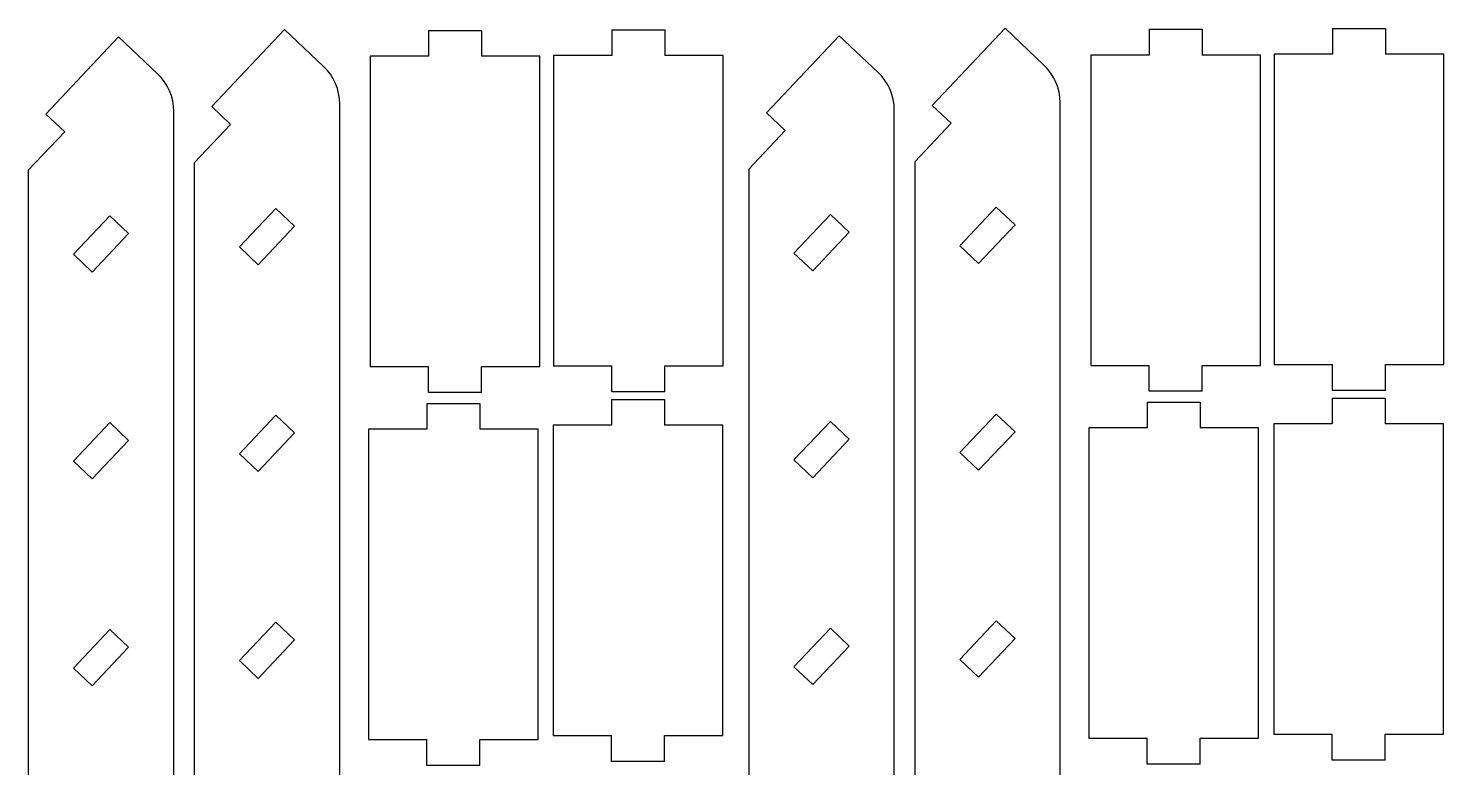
# Model space of a CAD drawing. Header units: millimetres. Extents: x -3928 to -434, y -548 to 1409.
# Drawn here: x -1946.8 to -1673, y -274.5 to -131.5 of the extents above; entities that cross this region are included whole.
import ezdxf

# ---------------------------------------------------------------- set-up
doc = ezdxf.new("R2010")
doc.units = ezdxf.units.MM
doc.header["$MEASUREMENT"] = 0
doc.layers.add('layer 1', color=7, linetype='Continuous')

msp = doc.modelspace()

# ---------------------------------------------------------------- linework, layer by layer
at = {"layer": 'layer 1', "color": 1, "lineweight": 25}
for points in [[(-1943.3593, -148.1153), (-1943.3593, -148.1153), (-1929.2859, -133.2091), (-1929.2859, -133.2091)], [(-1929.2859, -133.2091), (-1929.2859, -133.2091), (-1921.7484, -140.3253), (-1921.7484, -140.3253)], [(-1911.2731, -146.6881), (-1911.2731, -146.6881), (-1897.1997, -131.7822), (-1897.1997, -131.7822)], [(-1897.1997, -131.7822), (-1897.1997, -131.7822), (-1889.6622, -138.8985), (-1889.6622, -138.8985)], [(-1869.3328, -131.955), (-1869.3328, -131.955), (-1859.0828, -131.955), (-1859.0828, -131.955)], [(-1869.3328, -131.955), (-1869.3328, -131.955), (-1869.3328, -136.955), (-1869.3328, -136.955)], [(-1859.0828, -131.955), (-1859.0828, -131.955), (-1859.0828, -136.955), (-1859.0828, -136.955)], [(-1833.8774, -131.8114), (-1833.8774, -131.8114), (-1823.6275, -131.8114), (-1823.6275, -131.8114)], [(-1833.8774, -131.8114), (-1833.8774, -131.8114), (-1833.8774, -136.8113), (-1833.8774, -136.8113)], [(-1823.6275, -131.8114), (-1823.6275, -131.8114), (-1823.6275, -136.8113), (-1823.6275, -136.8113)], [(-1804.0081, -147.8772), (-1804.0081, -147.8772), (-1789.9348, -132.9713), (-1789.9348, -132.9713)], [(-1789.9348, -132.9713), (-1789.9348, -132.9713), (-1782.3973, -140.0876), (-1782.3973, -140.0876)], [(-1771.9219, -146.4508), (-1771.9219, -146.4508), (-1757.8486, -131.5445), (-1757.8486, -131.5445)], [(-1757.8486, -131.5445), (-1757.8486, -131.5445), (-1750.3111, -138.6607), (-1750.3111, -138.6607)], [(-1729.9817, -131.7173), (-1729.9817, -131.7173), (-1719.7317, -131.7173), (-1719.7317, -131.7173)], [(-1729.9817, -131.7173), (-1729.9817, -131.7173), (-1729.9817, -136.7172), (-1729.9817, -136.7172)], [(-1719.7317, -131.7173), (-1719.7317, -131.7173), (-1719.7317, -136.7172), (-1719.7317, -136.7172)], [(-1694.5263, -131.5737), (-1694.5263, -131.5737), (-1684.2764, -131.5737), (-1684.2764, -131.5737)], [(-1694.5263, -131.5737), (-1694.5263, -131.5737), (-1694.5263, -136.5736), (-1694.5263, -136.5736)], [(-1684.2764, -131.5737), (-1684.2764, -131.5737), (-1684.2764, -136.5736), (-1684.2764, -136.5736)], [(-1845.1526, -136.8113), (-1845.1526, -136.8113), (-1845.1526, -196.8114), (-1845.1526, -196.8114)], [(-1833.8774, -136.8113), (-1833.8774, -136.8113), (-1845.1526, -136.8113), (-1845.1526, -136.8113)], [(-1812.3523, -136.8113), (-1812.3523, -136.8113), (-1823.6275, -136.8113), (-1823.6275, -136.8113)], [(-1812.3523, -196.8114), (-1812.3523, -196.8114), (-1812.3523, -136.8113), (-1812.3523, -136.8113)], [(-1741.2568, -136.7172), (-1741.2568, -136.7172), (-1741.2568, -196.7173), (-1741.2568, -196.7173)], [(-1729.9817, -136.7172), (-1729.9817, -136.7172), (-1741.2568, -136.7172), (-1741.2568, -136.7172)], [(-1708.4566, -136.7172), (-1708.4566, -136.7172), (-1719.7317, -136.7172), (-1719.7317, -136.7172)], [(-1708.4566, -196.7173), (-1708.4566, -196.7173), (-1708.4566, -136.7172), (-1708.4566, -136.7172)], [(-1705.8015, -136.5736), (-1705.8015, -136.5736), (-1705.8015, -196.5737), (-1705.8015, -196.5737)], [(-1694.5263, -136.5736), (-1694.5263, -136.5736), (-1705.8015, -136.5736), (-1705.8015, -136.5736)], [(-1673.0012, -136.5736), (-1673.0012, -136.5736), (-1684.2764, -136.5736), (-1684.2764, -136.5736)], [(-1673.0012, -196.5737), (-1673.0012, -196.5737), (-1673.0012, -136.5736), (-1673.0012, -136.5736)], [(-1880.6079, -136.955), (-1880.6079, -136.955), (-1880.6079, -196.9551), (-1880.6079, -196.9551)], [(-1869.3328, -136.955), (-1869.3328, -136.955), (-1880.6079, -136.955), (-1880.6079, -136.955)], [(-1847.8077, -136.955), (-1847.8077, -136.955), (-1859.0828, -136.955), (-1859.0828, -136.955)], [(-1847.8077, -196.9551), (-1847.8077, -196.9551), (-1847.8077, -136.955), (-1847.8077, -136.955)], [(-1918.6133, -420.519), (-1918.6133, -420.519), (-1918.6133, -147.5968), (-1918.6133, -147.5968)], [(-1911.2731, -146.6881), (-1911.2731, -146.6881), (-1907.6373, -150.1207), (-1907.6373, -150.1207)], [(-1886.5275, -419.0922), (-1886.5275, -419.0922), (-1886.5275, -146.1699), (-1886.5275, -146.1699)], [(-1779.2622, -420.2813), (-1779.2622, -420.2813), (-1779.2622, -147.359), (-1779.2622, -147.359)], [(-1771.9219, -146.4508), (-1771.9219, -146.4508), (-1768.2862, -149.8833), (-1768.2862, -149.8833)], [(-1747.1763, -418.8545), (-1747.1763, -418.8545), (-1747.1763, -145.9322), (-1747.1763, -145.9322)], [(-1943.3593, -148.1153), (-1943.3593, -148.1153), (-1939.7235, -151.5475), (-1939.7235, -151.5475)], [(-1907.6373, -150.1207), (-1907.6373, -150.1207), (-1914.6742, -157.5738), (-1914.6742, -157.5738)], [(-1804.0081, -147.8772), (-1804.0081, -147.8772), (-1800.3724, -151.3101), (-1800.3724, -151.3101)], [(-1768.2862, -149.8833), (-1768.2862, -149.8833), (-1775.3231, -157.3361), (-1775.3231, -157.3361)], [(-1939.7235, -151.5475), (-1939.7235, -151.5475), (-1946.7604, -159.0006), (-1946.7604, -159.0006)], [(-1800.3724, -151.3101), (-1800.3724, -151.3101), (-1807.4093, -158.7629), (-1807.4093, -158.7629)], [(-1914.6742, -157.5738), (-1914.6742, -157.5738), (-1914.6742, -430.4961), (-1914.6742, -430.4961)], [(-1807.4093, -158.7629), (-1807.4093, -158.7629), (-1807.4093, -431.6852), (-1807.4093, -431.6852)], [(-1775.3231, -157.3361), (-1775.3231, -157.3361), (-1775.3231, -430.2584), (-1775.3231, -430.2584)], [(-1946.7604, -159.0006), (-1946.7604, -159.0006), (-1946.7604, -431.9229), (-1946.7604, -431.9229)], [(-1898.9001, -166.358), (-1898.9001, -166.358), (-1905.9369, -173.8111), (-1905.9369, -173.8111)], [(-1895.2644, -169.7905), (-1895.2644, -169.7905), (-1898.9001, -166.358), (-1898.9001, -166.358)], [(-1759.5489, -166.1202), (-1759.5489, -166.1202), (-1766.5858, -173.5734), (-1766.5858, -173.5734)], [(-1755.9132, -169.5528), (-1755.9132, -169.5528), (-1759.5489, -166.1202), (-1759.5489, -166.1202)], [(-1930.9863, -167.7848), (-1930.9863, -167.7848), (-1938.0231, -175.238), (-1938.0231, -175.238)], [(-1927.3506, -171.2173), (-1927.3506, -171.2173), (-1930.9863, -167.7848), (-1930.9863, -167.7848)], [(-1791.6351, -167.5471), (-1791.6351, -167.5471), (-1798.672, -175.0002), (-1798.672, -175.0002)], [(-1787.9994, -170.9796), (-1787.9994, -170.9796), (-1791.6351, -167.5471), (-1791.6351, -167.5471)], [(-1762.9501, -177.0059), (-1762.9501, -177.0059), (-1755.9132, -169.5528), (-1755.9132, -169.5528)], [(-1934.3874, -178.6705), (-1934.3874, -178.6705), (-1927.3506, -171.2173), (-1927.3506, -171.2173)], [(-1902.3012, -177.2436), (-1902.3012, -177.2436), (-1895.2644, -169.7905), (-1895.2644, -169.7905)], [(-1795.0363, -178.4327), (-1795.0363, -178.4327), (-1787.9994, -170.9796), (-1787.9994, -170.9796)], [(-1905.9369, -173.8111), (-1905.9369, -173.8111), (-1902.3012, -177.2436), (-1902.3012, -177.2436)], [(-1798.672, -175.0002), (-1798.672, -175.0002), (-1795.0363, -178.4327), (-1795.0363, -178.4327)], [(-1766.5858, -173.5734), (-1766.5858, -173.5734), (-1762.9501, -177.0059), (-1762.9501, -177.0059)], [(-1938.0231, -175.238), (-1938.0231, -175.238), (-1934.3874, -178.6705), (-1934.3874, -178.6705)], [(-1880.6079, -196.9551), (-1880.6079, -196.9551), (-1869.3328, -196.9551), (-1869.3328, -196.9551)], [(-1869.3328, -201.955), (-1869.3328, -201.955), (-1869.3328, -196.9551), (-1869.3328, -196.9551)], [(-1859.0828, -201.955), (-1859.0828, -201.955), (-1859.0828, -196.9551), (-1859.0828, -196.9551)], [(-1859.0828, -196.9551), (-1859.0828, -196.9551), (-1847.8077, -196.9551), (-1847.8077, -196.9551)], [(-1845.1526, -196.8114), (-1845.1526, -196.8114), (-1833.8774, -196.8114), (-1833.8774, -196.8114)], [(-1833.8774, -201.8114), (-1833.8774, -201.8114), (-1833.8774, -196.8114), (-1833.8774, -196.8114)], [(-1823.6275, -201.8114), (-1823.6275, -201.8114), (-1823.6275, -196.8114), (-1823.6275, -196.8114)], [(-1823.6275, -196.8114), (-1823.6275, -196.8114), (-1812.3523, -196.8114), (-1812.3523, -196.8114)], [(-1741.2568, -196.7173), (-1741.2568, -196.7173), (-1729.9817, -196.7173), (-1729.9817, -196.7173)], [(-1729.9817, -201.7172), (-1729.9817, -201.7172), (-1729.9817, -196.7173), (-1729.9817, -196.7173)], [(-1719.7317, -201.7172), (-1719.7317, -201.7172), (-1719.7317, -196.7173), (-1719.7317, -196.7173)], [(-1719.7317, -196.7173), (-1719.7317, -196.7173), (-1708.4566, -196.7173), (-1708.4566, -196.7173)], [(-1705.8015, -196.5737), (-1705.8015, -196.5737), (-1694.5263, -196.5737), (-1694.5263, -196.5737)], [(-1694.5263, -201.5736), (-1694.5263, -201.5736), (-1694.5263, -196.5737), (-1694.5263, -196.5737)], [(-1684.2764, -201.5736), (-1684.2764, -201.5736), (-1684.2764, -196.5737), (-1684.2764, -196.5737)], [(-1684.2764, -196.5737), (-1684.2764, -196.5737), (-1673.0012, -196.5737), (-1673.0012, -196.5737)], [(-1859.0828, -201.955), (-1859.0828, -201.955), (-1869.3328, -201.955), (-1869.3328, -201.955)], [(-1823.6275, -201.8114), (-1823.6275, -201.8114), (-1833.8774, -201.8114), (-1833.8774, -201.8114)], [(-1719.7317, -201.7172), (-1719.7317, -201.7172), (-1729.9817, -201.7172), (-1729.9817, -201.7172)], [(-1684.2764, -201.5736), (-1684.2764, -201.5736), (-1694.5263, -201.5736), (-1694.5263, -201.5736)], [(-1869.6856, -204.0558), (-1869.6856, -204.0558), (-1859.4357, -204.0558), (-1859.4357, -204.0558)], [(-1869.6856, -204.0558), (-1869.6856, -204.0558), (-1869.6856, -209.0557), (-1869.6856, -209.0557)], [(-1859.4357, -204.0558), (-1859.4357, -204.0558), (-1859.4357, -209.0557), (-1859.4357, -209.0557)], [(-1833.9451, -203.2882), (-1833.9451, -203.2882), (-1823.6951, -203.2882), (-1823.6951, -203.2882)], [(-1833.9451, -203.2882), (-1833.9451, -203.2882), (-1833.9451, -208.2881), (-1833.9451, -208.2881)], [(-1823.6951, -203.2882), (-1823.6951, -203.2882), (-1823.6951, -208.2881), (-1823.6951, -208.2881)], [(-1730.3345, -203.8181), (-1730.3345, -203.8181), (-1720.0845, -203.8181), (-1720.0845, -203.8181)], [(-1730.3345, -203.8181), (-1730.3345, -203.8181), (-1730.3345, -208.818), (-1730.3345, -208.818)], [(-1720.0845, -203.8181), (-1720.0845, -203.8181), (-1720.0845, -208.818), (-1720.0845, -208.818)], [(-1694.594, -203.0505), (-1694.594, -203.0505), (-1684.344, -203.0505), (-1684.344, -203.0505)], [(-1694.594, -203.0505), (-1694.594, -203.0505), (-1694.594, -208.0504), (-1694.594, -208.0504)], [(-1684.344, -203.0505), (-1684.344, -203.0505), (-1684.344, -208.0504), (-1684.344, -208.0504)], [(-1930.9863, -207.7849), (-1930.9863, -207.7849), (-1938.0231, -215.238), (-1938.0231, -215.238)], [(-1927.3506, -211.2174), (-1927.3506, -211.2174), (-1930.9863, -207.7849), (-1930.9863, -207.7849)], [(-1898.9001, -206.358), (-1898.9001, -206.358), (-1905.9369, -213.8112), (-1905.9369, -213.8112)], [(-1895.2644, -209.7906), (-1895.2644, -209.7906), (-1898.9001, -206.358), (-1898.9001, -206.358)], [(-1791.6351, -207.5471), (-1791.6351, -207.5471), (-1798.672, -215.0003), (-1798.672, -215.0003)], [(-1787.9994, -210.9797), (-1787.9994, -210.9797), (-1791.6351, -207.5471), (-1791.6351, -207.5471)], [(-1759.5489, -206.1203), (-1759.5489, -206.1203), (-1766.5858, -213.5734), (-1766.5858, -213.5734)], [(-1755.9132, -209.5528), (-1755.9132, -209.5528), (-1759.5489, -206.1203), (-1759.5489, -206.1203)], [(-1705.8691, -208.0504), (-1705.8691, -208.0504), (-1705.8691, -268.0505), (-1705.8691, -268.0505)], [(-1694.594, -208.0504), (-1694.594, -208.0504), (-1705.8691, -208.0504), (-1705.8691, -208.0504)], [(-1673.0689, -208.0504), (-1673.0689, -208.0504), (-1684.344, -208.0504), (-1684.344, -208.0504)], [(-1673.0689, -268.0505), (-1673.0689, -268.0505), (-1673.0689, -208.0504), (-1673.0689, -208.0504)], [(-1902.3012, -217.2437), (-1902.3012, -217.2437), (-1895.2644, -209.7906), (-1895.2644, -209.7906)], [(-1880.9608, -209.0557), (-1880.9608, -209.0557), (-1880.9608, -269.0558), (-1880.9608, -269.0558)], [(-1869.6856, -209.0557), (-1869.6856, -209.0557), (-1880.9608, -209.0557), (-1880.9608, -209.0557)], [(-1848.1606, -209.0557), (-1848.1606, -209.0557), (-1859.4357, -209.0557), (-1859.4357, -209.0557)], [(-1848.1606, -269.0558), (-1848.1606, -269.0558), (-1848.1606, -209.0557), (-1848.1606, -209.0557)], [(-1845.2202, -208.2881), (-1845.2202, -208.2881), (-1845.2202, -268.2882), (-1845.2202, -268.2882)], [(-1833.9451, -208.2881), (-1833.9451, -208.2881), (-1845.2202, -208.2881), (-1845.2202, -208.2881)], [(-1812.42, -208.2881), (-1812.42, -208.2881), (-1823.6951, -208.2881), (-1823.6951, -208.2881)], [(-1812.42, -268.2882), (-1812.42, -268.2882), (-1812.42, -208.2881), (-1812.42, -208.2881)], [(-1762.9501, -217.006), (-1762.9501, -217.006), (-1755.9132, -209.5528), (-1755.9132, -209.5528)], [(-1741.6096, -208.818), (-1741.6096, -208.818), (-1741.6096, -268.8181), (-1741.6096, -268.8181)], [(-1730.3345, -208.818), (-1730.3345, -208.818), (-1741.6096, -208.818), (-1741.6096, -208.818)], [(-1708.8094, -208.818), (-1708.8094, -208.818), (-1720.0845, -208.818), (-1720.0845, -208.818)], [(-1708.8094, -268.8181), (-1708.8094, -268.8181), (-1708.8094, -208.818), (-1708.8094, -208.818)], [(-1934.3874, -218.6705), (-1934.3874, -218.6705), (-1927.3506, -211.2174), (-1927.3506, -211.2174)], [(-1795.0363, -218.4328), (-1795.0363, -218.4328), (-1787.9994, -210.9797), (-1787.9994, -210.9797)], [(-1938.0231, -215.238), (-1938.0231, -215.238), (-1934.3874, -218.6705), (-1934.3874, -218.6705)], [(-1905.9369, -213.8112), (-1905.9369, -213.8112), (-1902.3012, -217.2437), (-1902.3012, -217.2437)], [(-1798.672, -215.0003), (-1798.672, -215.0003), (-1795.0363, -218.4328), (-1795.0363, -218.4328)], [(-1766.5858, -213.5734), (-1766.5858, -213.5734), (-1762.9501, -217.006), (-1762.9501, -217.006)], [(-1898.9001, -246.3581), (-1898.9001, -246.3581), (-1905.9369, -253.8112), (-1905.9369, -253.8112)], [(-1895.2644, -249.7906), (-1895.2644, -249.7906), (-1898.9001, -246.3581), (-1898.9001, -246.3581)], [(-1759.5489, -246.1204), (-1759.5489, -246.1204), (-1766.5858, -253.5735), (-1766.5858, -253.5735)], [(-1755.9132, -249.5529), (-1755.9132, -249.5529), (-1759.5489, -246.1204), (-1759.5489, -246.1204)], [(-1930.9863, -247.7849), (-1930.9863, -247.7849), (-1938.0231, -255.2381), (-1938.0231, -255.2381)], [(-1927.3506, -251.2175), (-1927.3506, -251.2175), (-1930.9863, -247.7849), (-1930.9863, -247.7849)], [(-1791.6351, -247.5472), (-1791.6351, -247.5472), (-1798.672, -255.0003), (-1798.672, -255.0003)], [(-1787.9994, -250.9797), (-1787.9994, -250.9797), (-1791.6351, -247.5472), (-1791.6351, -247.5472)], [(-1934.3874, -258.6706), (-1934.3874, -258.6706), (-1927.3506, -251.2175), (-1927.3506, -251.2175)], [(-1902.3012, -257.2438), (-1902.3012, -257.2438), (-1895.2644, -249.7906), (-1895.2644, -249.7906)], [(-1795.0363, -258.4329), (-1795.0363, -258.4329), (-1787.9994, -250.9797), (-1787.9994, -250.9797)], [(-1762.9501, -257.006), (-1762.9501, -257.006), (-1755.9132, -249.5529), (-1755.9132, -249.5529)], [(-1905.9369, -253.8112), (-1905.9369, -253.8112), (-1902.3012, -257.2438), (-1902.3012, -257.2438)], [(-1766.5858, -253.5735), (-1766.5858, -253.5735), (-1762.9501, -257.006), (-1762.9501, -257.006)], [(-1938.0231, -255.2381), (-1938.0231, -255.2381), (-1934.3874, -258.6706), (-1934.3874, -258.6706)], [(-1798.672, -255.0003), (-1798.672, -255.0003), (-1795.0363, -258.4329), (-1795.0363, -258.4329)], [(-1705.8691, -268.0505), (-1705.8691, -268.0505), (-1694.594, -268.0505), (-1694.594, -268.0505)], [(-1694.594, -273.0504), (-1694.594, -273.0504), (-1694.594, -268.0505), (-1694.594, -268.0505)], [(-1684.344, -273.0504), (-1684.344, -273.0504), (-1684.344, -268.0505), (-1684.344, -268.0505)], [(-1684.344, -268.0505), (-1684.344, -268.0505), (-1673.0689, -268.0505), (-1673.0689, -268.0505)], [(-1880.9608, -269.0558), (-1880.9608, -269.0558), (-1869.6856, -269.0558), (-1869.6856, -269.0558)], [(-1869.6856, -274.0557), (-1869.6856, -274.0557), (-1869.6856, -269.0558), (-1869.6856, -269.0558)], [(-1859.4357, -274.0557), (-1859.4357, -274.0557), (-1859.4357, -269.0558), (-1859.4357, -269.0558)], [(-1859.4357, -269.0558), (-1859.4357, -269.0558), (-1848.1606, -269.0558), (-1848.1606, -269.0558)], [(-1845.2202, -268.2882), (-1845.2202, -268.2882), (-1833.9451, -268.2882), (-1833.9451, -268.2882)], [(-1833.9451, -273.2882), (-1833.9451, -273.2882), (-1833.9451, -268.2882), (-1833.9451, -268.2882)], [(-1823.6951, -273.2882), (-1823.6951, -273.2882), (-1823.6951, -268.2882), (-1823.6951, -268.2882)], [(-1823.6951, -268.2882), (-1823.6951, -268.2882), (-1812.42, -268.2882), (-1812.42, -268.2882)], [(-1741.6096, -268.8181), (-1741.6096, -268.8181), (-1730.3345, -268.8181), (-1730.3345, -268.8181)], [(-1730.3345, -273.818), (-1730.3345, -273.818), (-1730.3345, -268.8181), (-1730.3345, -268.8181)], [(-1720.0845, -273.818), (-1720.0845, -273.818), (-1720.0845, -268.8181), (-1720.0845, -268.8181)], [(-1720.0845, -268.8181), (-1720.0845, -268.8181), (-1708.8094, -268.8181), (-1708.8094, -268.8181)], [(-1823.6951, -273.2882), (-1823.6951, -273.2882), (-1833.9451, -273.2882), (-1833.9451, -273.2882)], [(-1684.344, -273.0504), (-1684.344, -273.0504), (-1694.594, -273.0504), (-1694.594, -273.0504)], [(-1859.4357, -274.0557), (-1859.4357, -274.0557), (-1869.6856, -274.0557), (-1869.6856, -274.0557)], [(-1720.0845, -273.818), (-1720.0845, -273.818), (-1730.3345, -273.818), (-1730.3345, -273.818)]]:
    msp.add_open_spline(points, degree=3, dxfattribs=at)
for points in [[(-1886.5275, -146.1699), (-1886.5275, -146.1699), (-1886.579, -145.1539), (-1886.579, -145.1539), (-1886.579, -145.1539), (-1886.579, -145.1539), (-1886.7338, -144.1485), (-1886.7338, -144.1485), (-1886.7338, -144.1485), (-1886.7338, -144.1485), (-1886.9896, -143.1639), (-1886.9896, -143.1639), (-1886.9896, -143.1639), (-1886.9896, -143.1639), (-1887.3445, -142.2107), (-1887.3445, -142.2107), (-1887.3445, -142.2107), (-1887.3445, -142.2107), (-1887.7943, -141.2984), (-1887.7943, -141.2984), (-1887.7943, -141.2984), (-1887.7943, -141.2984), (-1888.3344, -140.4362), (-1888.3344, -140.4362), (-1888.3344, -140.4362), (-1888.3344, -140.4362), (-1888.9592, -139.6336), (-1888.9592, -139.6336), (-1888.9592, -139.6336), (-1888.9592, -139.6336), (-1889.6622, -138.8985), (-1889.6622, -138.8985)], [(-1747.1763, -145.9322), (-1747.1763, -145.9322), (-1747.2278, -144.9162), (-1747.2278, -144.9162), (-1747.2278, -144.9162), (-1747.2278, -144.9162), (-1747.3827, -143.9108), (-1747.3827, -143.9108), (-1747.3827, -143.9108), (-1747.3827, -143.9108), (-1747.6385, -142.9265), (-1747.6385, -142.9265), (-1747.6385, -142.9265), (-1747.6385, -142.9265), (-1747.9934, -141.9729), (-1747.9934, -141.9729), (-1747.9934, -141.9729), (-1747.9934, -141.9729), (-1748.4432, -141.0607), (-1748.4432, -141.0607), (-1748.4432, -141.0607), (-1748.4432, -141.0607), (-1748.9833, -140.1985), (-1748.9833, -140.1985), (-1748.9833, -140.1985), (-1748.9833, -140.1985), (-1749.608, -139.3959), (-1749.608, -139.3959), (-1749.608, -139.3959), (-1749.608, -139.3959), (-1750.3111, -138.6607), (-1750.3111, -138.6607)], [(-1918.6133, -147.5968), (-1918.6133, -147.5968), (-1918.6652, -146.5808), (-1918.6652, -146.5808), (-1918.6652, -146.5808), (-1918.6652, -146.5808), (-1918.82, -145.5753), (-1918.82, -145.5753), (-1918.82, -145.5753), (-1918.82, -145.5753), (-1919.0758, -144.5911), (-1919.0758, -144.5911), (-1919.0758, -144.5911), (-1919.0758, -144.5911), (-1919.4307, -143.6375), (-1919.4307, -143.6375), (-1919.4307, -143.6375), (-1919.4307, -143.6375), (-1919.8805, -142.7252), (-1919.8805, -142.7252), (-1919.8805, -142.7252), (-1919.8805, -142.7252), (-1920.4202, -141.8631), (-1920.4202, -141.8631), (-1920.4202, -141.8631), (-1920.4202, -141.8631), (-1921.0454, -141.0605), (-1921.0454, -141.0605), (-1921.0454, -141.0605), (-1921.0454, -141.0605), (-1921.7484, -140.3253), (-1921.7484, -140.3253)], [(-1779.2622, -147.359), (-1779.2622, -147.359), (-1779.314, -146.343), (-1779.314, -146.343), (-1779.314, -146.343), (-1779.314, -146.343), (-1779.4689, -145.3376), (-1779.4689, -145.3376), (-1779.4689, -145.3376), (-1779.4689, -145.3376), (-1779.7247, -144.353), (-1779.7247, -144.353), (-1779.7247, -144.353), (-1779.7247, -144.353), (-1780.0796, -143.3998), (-1780.0796, -143.3998), (-1780.0796, -143.3998), (-1780.0796, -143.3998), (-1780.529, -142.4875), (-1780.529, -142.4875), (-1780.529, -142.4875), (-1780.529, -142.4875), (-1781.0691, -141.6253), (-1781.0691, -141.6253), (-1781.0691, -141.6253), (-1781.0691, -141.6253), (-1781.6942, -140.8228), (-1781.6942, -140.8228), (-1781.6942, -140.8228), (-1781.6942, -140.8228), (-1782.3973, -140.0876), (-1782.3973, -140.0876)]]:
    msp.add_open_spline(points, degree=3, knots=[0, 0, 0, 0, 0.11111111, 0.11111111, 0.11111111, 0.11111111, 0.22222222, 0.22222222, 0.22222222, 0.22222222, 0.33333333, 0.33333333, 0.33333333, 0.33333333, 0.44444444, 0.44444444, 0.44444444, 0.44444444, 0.55555556, 0.55555556, 0.55555556, 0.55555556, 0.66666667, 0.66666667, 0.66666667, 0.66666667, 0.77777778, 0.77777778, 0.77777778, 0.77777778, 1, 1, 1, 1], dxfattribs=at)

doc.saveas('drawing.dxf')
